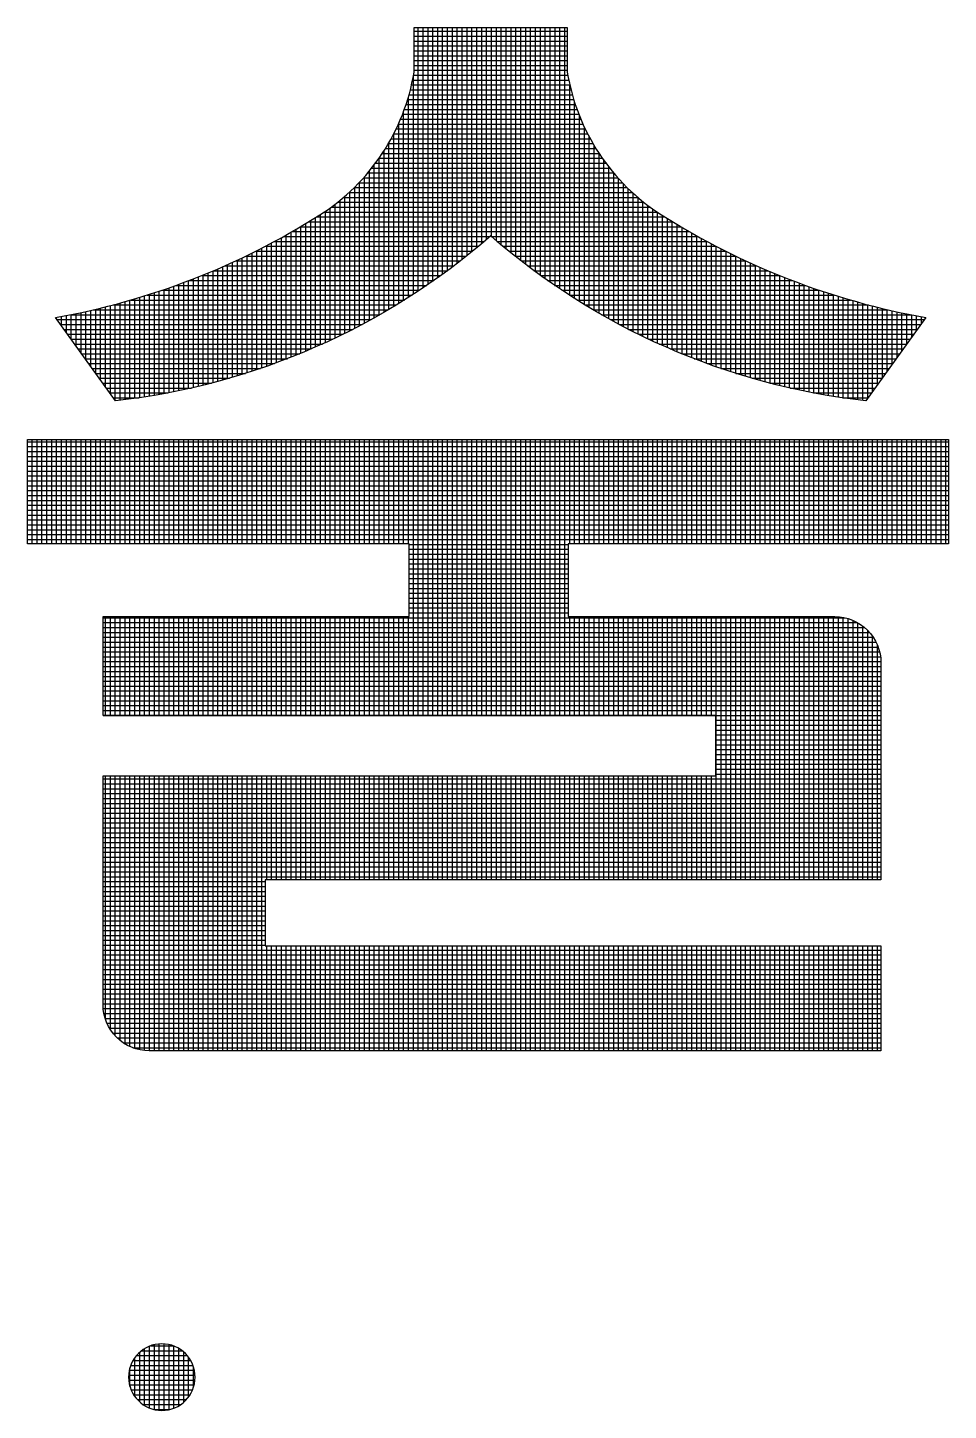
# Model space of a CAD drawing. Extents: x 0 to 841, y 0 to 594.
# Drawn here: x 744.535 to 747.745, y 99.488 to 104.307 of the extents above; entities that cross this region are included whole.
import ezdxf

# ---------------------------------------------------------------- set-up
doc = ezdxf.new("R2010")
doc.units = 0
doc.header["$LTSCALE"] = 7
doc.header["$MEASUREMENT"] = 0
doc.layers.add('한국지역난방기술주식회사 CI', color=7, linetype='Continuous')

# ---------------------------------------------------------------- blocks, each defined once
blk = doc.blocks.new('기술주CI')
at = {"layer": '한국지역난방기술주식회사 CI', "linetype": 'Continuous'}
for p, q in [((1163.0709, 145.2245), (1164.0666, 145.2245)), ((1163.0709, 145.1928), (1164.0666, 145.1928)), ((1163.0977, 143.5362), (1163.0977, 145.2477)), ((1163.1295, 143.5574), (1163.1295, 145.2477)), ((1163.1613, 143.5789), (1163.1613, 145.2477)), ((1163.193, 143.6009), (1163.193, 145.2477)), ((1163.2247, 143.6233), (1163.2247, 145.2477)), ((1163.2565, 143.6461), (1163.2565, 145.2477)), ((1163.2883, 143.6693), (1163.2883, 145.2477)), ((1163.32, 143.6929), (1163.32, 145.2477)), ((1163.3518, 143.717), (1163.3518, 145.2477)), ((1163.3835, 143.7416), (1163.3835, 145.2477)), ((1163.4152, 143.7666), (1163.4152, 145.2477)), ((1163.447, 143.7921), (1163.447, 145.2477)), ((1163.4788, 143.818), (1163.4788, 145.2477)), ((1163.5105, 143.8445), (1163.5105, 145.2477)), ((1163.5422, 143.8714), (1163.5422, 145.2477)), ((1163.574, 143.8897), (1163.574, 145.2477)), ((1163.6057, 143.8624), (1163.6057, 145.2477)), ((1163.6375, 143.8356), (1163.6375, 145.2477)), ((1163.6693, 143.8093), (1163.6693, 145.2477)), ((1163.701, 143.7835), (1163.701, 145.2477)), ((1163.7327, 143.7582), (1163.7327, 145.2477)), ((1163.7645, 143.7334), (1163.7645, 145.2477)), ((1163.7963, 143.709), (1163.7963, 145.2477)), ((1163.828, 143.685), (1163.828, 145.2477)), ((1163.8598, 143.6615), (1163.8598, 145.2477)), ((1163.8915, 143.6384), (1163.8915, 145.2477)), ((1163.9232, 143.6158), (1163.9232, 145.2477)), ((1163.955, 143.5935), (1163.955, 145.2477)), ((1163.9868, 143.5717), (1163.9868, 145.2477)), ((1164.0185, 143.5503), (1164.0185, 145.2477)), ((1164.0503, 143.5292), (1164.0503, 145.2477)), ((1163.0709, 145.161), (1164.0666, 145.161)), ((1163.0709, 145.1292), (1164.0666, 145.1292)), ((1163.0709, 145.0975), (1164.0666, 145.0975)), ((1163.0709, 145.0657), (1164.0666, 145.0657)), ((1163.0709, 145.034), (1164.0666, 145.034)), ((1163.0709, 145.0023), (1164.0666, 145.0023)), ((1163.0614, 144.907), (1164.0761, 144.907)), ((1163.066, 143.5154), (1163.066, 144.9308)), ((1163.0674, 144.9387), (1164.07, 144.9387)), ((1163.0709, 144.9705), (1164.0666, 144.9705)), ((1163.0384, 144.8117), (1164.0991, 144.8117)), ((1163.0468, 144.8435), (1164.0906, 144.8435)), ((1163.0545, 144.8753), (1164.0829, 144.8753)), ((1164.082, 143.5086), (1164.082, 144.8793)), ((1163.0079, 144.7165), (1164.1296, 144.7165)), ((1163.0189, 144.7482), (1164.1185, 144.7482)), ((1163.0291, 144.78), (1164.1084, 144.78)), ((1163.0342, 143.495), (1163.0342, 144.7973)), ((1164.1137, 143.4883), (1164.1137, 144.7629)), ((1162.9831, 144.653), (1164.1543, 144.653)), ((1162.996, 144.6848), (1164.1415, 144.6848)), ((1163.0025, 143.475), (1163.0025, 144.7019)), ((1164.1455, 143.4684), (1164.1455, 144.6746)), ((1162.9388, 144.5578), (1164.1986, 144.5578)), ((1162.939, 143.436), (1162.939, 144.5582)), ((1162.9546, 144.5895), (1164.1829, 144.5895)), ((1162.9693, 144.6212), (1164.1681, 144.6212)), ((1162.9708, 143.4553), (1162.9708, 144.6244)), ((1164.1773, 143.4489), (1164.1773, 144.6013)), ((1164.209, 143.4297), (1164.209, 144.538)), ((1162.8755, 143.3985), (1162.8755, 144.4475)), ((1162.8849, 144.4625), (1164.2525, 144.4625)), ((1162.904, 144.4942), (1164.2334, 144.4942)), ((1162.9072, 143.4171), (1162.9072, 144.4998)), ((1162.922, 144.526), (1164.2155, 144.526)), ((1164.2407, 143.4109), (1164.2407, 144.4818)), ((1162.812, 143.3624), (1162.812, 144.3564)), ((1162.8202, 144.3673), (1164.3173, 144.3673)), ((1162.8431, 144.399), (1164.2944, 144.399)), ((1162.8438, 143.3803), (1162.8438, 144.4)), ((1162.8646, 144.4308), (1164.2728, 144.4308)), ((1164.2725, 143.3924), (1164.2725, 144.4312)), ((1164.3042, 143.3743), (1164.3042, 144.3851)), ((1162.7423, 144.272), (1164.3951, 144.272)), ((1162.7485, 143.3276), (1162.7485, 144.2789)), ((1162.7699, 144.3037), (1164.3675, 144.3037)), ((1162.7803, 143.3448), (1162.7803, 144.3162)), ((1162.7958, 144.3355), (1164.3416, 144.3355)), ((1164.336, 143.3565), (1164.336, 144.3427)), ((1164.3678, 143.3391), (1164.3678, 144.3035)), ((1164.3995, 143.322), (1164.3995, 144.2671)), ((1162.6482, 144.1767), (1164.4893, 144.1767)), ((1162.6533, 143.2779), (1162.6533, 144.1814)), ((1162.6817, 144.2085), (1164.4558, 144.2085)), ((1162.685, 143.2942), (1162.685, 144.2118)), ((1162.713, 144.2403), (1164.4245, 144.2403)), ((1162.7167, 143.3107), (1162.7167, 144.2442)), ((1164.4312, 143.3052), (1164.4312, 144.2332)), ((1164.463, 143.2887), (1164.463, 144.2015)), ((1162.558, 143.2311), (1162.558, 144.101)), ((1162.5737, 144.1133), (1164.5638, 144.1133)), ((1162.5898, 143.2464), (1162.5898, 144.1262)), ((1162.6123, 144.145), (1164.5251, 144.145)), ((1162.6215, 143.262), (1162.6215, 144.1529)), ((1164.4948, 143.2726), (1164.4948, 144.1717)), ((1164.5265, 143.2568), (1164.5265, 144.1438)), ((1164.5583, 143.2413), (1164.5583, 144.1176)), ((1164.59, 143.2261), (1164.59, 144.093)), ((1162.431, 143.173), (1162.431, 144.0141)), ((1162.4372, 144.018), (1164.7002, 144.018)), ((1162.4628, 143.187), (1162.4628, 144.0341)), ((1162.4866, 144.0498), (1164.6508, 144.0498)), ((1162.4945, 143.2014), (1162.4945, 144.0551)), ((1162.5262, 143.2161), (1162.5262, 144.0774)), ((1162.532, 144.0815), (1164.6055, 144.0815)), ((1164.6217, 143.2112), (1164.6217, 144.0698)), ((1164.6535, 143.1966), (1164.6535, 144.048)), ((1164.6853, 143.1823), (1164.6853, 144.0274)), ((1164.717, 143.1683), (1164.717, 144.0075)), ((1162.2723, 143.1069), (1162.2723, 143.9191)), ((1162.2786, 143.9228), (1164.8589, 143.9228)), ((1162.304, 143.1195), (1162.304, 143.9375)), ((1162.333, 143.9545), (1164.8044, 143.9545)), ((1162.3357, 143.1324), (1162.3357, 143.9561)), ((1162.3675, 143.1457), (1162.3675, 143.9751)), ((1162.3859, 143.9862), (1164.7516, 143.9862)), ((1162.3992, 143.1592), (1162.3992, 143.9944)), ((1164.7487, 143.1546), (1164.7487, 143.988)), ((1164.7805, 143.1412), (1164.7805, 143.9687)), ((1164.8122, 143.1281), (1164.8122, 143.9499)), ((1164.844, 143.1153), (1164.844, 143.9313)), ((1164.8758, 143.1027), (1164.8758, 143.9131)), ((1162.1043, 143.8275), (1163.4902, 143.8275)), ((1162.1135, 143.0478), (1162.1135, 143.8323)), ((1162.1453, 143.059), (1162.1453, 143.849)), ((1162.1643, 143.8592), (1163.528, 143.8592)), ((1162.177, 143.0706), (1162.177, 143.8661)), ((1162.2087, 143.0824), (1162.2087, 143.8834)), ((1162.2224, 143.891), (1163.5649, 143.891)), ((1162.2405, 143.0945), (1162.2405, 143.9011)), ((1163.5725, 143.891), (1164.9151, 143.891)), ((1163.6094, 143.8592), (1164.9731, 143.8592)), ((1163.6472, 143.8275), (1165.0331, 143.8275)), ((1164.9075, 143.0904), (1164.9075, 143.8952)), ((1164.9392, 143.0784), (1164.9392, 143.8776)), ((1164.971, 143.0667), (1164.971, 143.8604)), ((1165.0028, 143.0553), (1165.0028, 143.8434)), ((1165.0345, 143.0441), (1165.0345, 143.8268)), ((1161.9104, 143.7323), (1163.3715, 143.7323)), ((1161.923, 142.9857), (1161.923, 143.7381)), ((1161.9548, 142.9954), (1161.9548, 143.7531)), ((1161.9776, 143.764), (1163.412, 143.764)), ((1161.9865, 143.0053), (1161.9865, 143.7683)), ((1162.0182, 143.0155), (1162.0182, 143.7839)), ((1162.0421, 143.7958), (1163.4515, 143.7958)), ((1162.05, 143.026), (1162.05, 143.7997)), ((1162.0818, 143.0368), (1162.0818, 143.8158)), ((1163.6859, 143.7958), (1165.0953, 143.7958)), ((1163.7254, 143.764), (1165.1599, 143.764)), ((1163.7659, 143.7323), (1165.227, 143.7323)), ((1165.0663, 143.0332), (1165.0663, 143.8104)), ((1165.098, 143.0225), (1165.098, 143.7944)), ((1165.1297, 143.0121), (1165.1297, 143.7787)), ((1165.1615, 143.002), (1165.1615, 143.7632)), ((1165.1933, 142.9921), (1165.1933, 143.7481)), ((1165.225, 142.9825), (1165.225, 143.7332)), ((1161.6905, 143.637), (1163.2439, 143.637)), ((1161.7007, 142.925), (1161.7007, 143.6412)), ((1161.7325, 142.9329), (1161.7325, 143.6542)), ((1161.7643, 142.9411), (1161.7643, 143.6675)), ((1161.7672, 143.6687), (1163.2875, 143.6687)), ((1161.796, 142.9495), (1161.796, 143.6811)), ((1161.8277, 142.9582), (1161.8277, 143.6949)), ((1161.8404, 143.7005), (1163.33, 143.7005)), ((1161.8595, 142.9671), (1161.8595, 143.709)), ((1161.8912, 142.9763), (1161.8912, 143.7234)), ((1163.8074, 143.7005), (1165.297, 143.7005)), ((1163.8499, 143.6687), (1165.3702, 143.6687)), ((1163.8935, 143.637), (1165.447, 143.637)), ((1165.2568, 142.9732), (1165.2568, 143.7186)), ((1165.2885, 142.9641), (1165.2885, 143.7043)), ((1165.3202, 142.9552), (1165.3202, 143.6903)), ((1165.352, 142.9466), (1165.352, 143.6765)), ((1165.3838, 142.9383), (1165.3838, 143.663)), ((1165.4155, 142.9302), (1165.4155, 143.6498)), ((1165.4472, 142.9224), (1165.4472, 143.6369)), ((1161.4785, 142.8763), (1161.4785, 143.5573)), ((1161.5102, 142.8825), (1161.5102, 143.5685)), ((1161.5241, 143.5735), (1163.1533, 143.5735)), ((1161.542, 142.889), (1161.542, 143.58)), ((1161.5738, 142.8957), (1161.5738, 143.5917)), ((1161.6055, 142.9026), (1161.6055, 143.6037)), ((1161.6096, 143.6053), (1163.1992, 143.6053)), ((1161.6372, 142.9098), (1161.6372, 143.6159)), ((1161.669, 142.9173), (1161.669, 143.6284)), ((1163.9382, 143.6053), (1165.5278, 143.6053)), ((1163.9841, 143.5735), (1165.6133, 143.5735)), ((1165.479, 142.9148), (1165.479, 143.6242)), ((1165.5107, 142.9074), (1165.5107, 143.6118)), ((1165.5425, 142.9003), (1165.5425, 143.5997)), ((1165.5743, 142.8934), (1165.5743, 143.5878)), ((1165.606, 142.8868), (1165.606, 143.5761)), ((1165.6377, 142.8804), (1165.6377, 143.5648)), ((1165.6695, 142.8743), (1165.6695, 143.5537)), ((1161.161, 142.827), (1161.161, 143.4589)), ((1161.1927, 142.8308), (1161.1927, 143.4676)), ((1161.2245, 142.835), (1161.2245, 143.4766)), ((1161.2302, 143.4783), (1163.0077, 143.4783)), ((1161.2563, 142.8393), (1161.2563, 143.4859)), ((1161.288, 142.8439), (1161.288, 143.4953)), ((1161.3197, 142.8487), (1161.3197, 143.505)), ((1161.3356, 143.51), (1163.0577, 143.51)), ((1161.3515, 142.8537), (1161.3515, 143.515)), ((1161.3833, 142.859), (1161.3833, 143.5252)), ((1161.415, 142.8645), (1161.415, 143.5357)), ((1161.4331, 143.5417), (1163.1062, 143.5417)), ((1161.4468, 142.8703), (1161.4468, 143.5464)), ((1164.0313, 143.5417), (1165.7043, 143.5417)), ((1164.0798, 143.51), (1165.8018, 143.51)), ((1164.1297, 143.4783), (1165.9073, 143.4783)), ((1165.7013, 142.8684), (1165.7013, 143.5428)), ((1165.733, 142.8627), (1165.733, 143.5322)), ((1165.7648, 142.8572), (1165.7648, 143.5218)), ((1165.7965, 142.852), (1165.7965, 143.5117)), ((1165.8282, 142.8471), (1165.8282, 143.5018)), ((1165.86, 142.8423), (1165.86, 143.4921)), ((1165.8918, 142.8378), (1165.8918, 143.4828)), ((1165.9235, 142.8336), (1165.9235, 143.4736)), ((1165.9552, 142.8295), (1165.9552, 143.4647)), ((1160.78, 143.3097), (1160.78, 143.3718)), ((1160.8117, 143.2657), (1160.8117, 143.3778)), ((1160.8382, 143.383), (1162.8485, 143.383)), ((1160.8435, 143.2217), (1160.8435, 143.3841)), ((1160.8753, 143.1777), (1160.8753, 143.3905)), ((1160.907, 143.1336), (1160.907, 143.3972)), ((1160.9388, 143.0896), (1160.9388, 143.4041)), ((1160.9705, 143.0456), (1160.9705, 143.4112)), ((1160.9858, 143.4147), (1162.9033, 143.4147)), ((1161.0022, 143.0016), (1161.0022, 143.4186)), ((1161.034, 142.9576), (1161.034, 143.4262)), ((1161.0658, 142.9135), (1161.0658, 143.434)), ((1161.0975, 142.8695), (1161.0975, 143.442)), ((1161.1147, 143.4465), (1162.9563, 143.4465)), ((1161.1292, 142.8255), (1161.1292, 143.4503)), ((1164.1811, 143.4465), (1166.0228, 143.4465)), ((1164.2341, 143.4147), (1166.1516, 143.4147)), ((1164.2889, 143.383), (1166.2993, 143.383)), ((1165.987, 142.8257), (1165.987, 143.456)), ((1166.0187, 142.8401), (1166.0187, 143.4476)), ((1166.0505, 142.8842), (1166.0505, 143.4393)), ((1166.0823, 142.9282), (1166.0823, 143.4314)), ((1166.114, 142.9722), (1166.114, 143.4236)), ((1166.1457, 143.0162), (1166.1457, 143.4161)), ((1166.1775, 143.0602), (1166.1775, 143.4088)), ((1166.2093, 143.1043), (1166.2093, 143.4018)), ((1166.241, 143.1483), (1166.241, 143.3949)), ((1166.2728, 143.1923), (1166.2728, 143.3883)), ((1166.3045, 143.2363), (1166.3045, 143.382)), ((1166.3362, 143.2804), (1166.3362, 143.3758)), ((1166.368, 143.3244), (1166.368, 143.3699)), ((1160.7483, 143.3538), (1160.7483, 143.3661)), ((1160.7501, 143.3512), (1162.7919, 143.3512)), ((1160.773, 143.3195), (1162.7333, 143.3195)), ((1160.7959, 143.2878), (1162.6725, 143.2878)), ((1164.3455, 143.3512), (1166.3874, 143.3512)), ((1164.4041, 143.3195), (1166.3645, 143.3195)), ((1164.4649, 143.2878), (1166.3416, 143.2878)), ((1160.8188, 143.256), (1162.6093, 143.256)), ((1160.8417, 143.2242), (1162.5436, 143.2242)), ((1160.8646, 143.1925), (1162.4749, 143.1925)), ((1164.5281, 143.256), (1166.3187, 143.256)), ((1164.5939, 143.2242), (1166.2958, 143.2242)), ((1164.6626, 143.1925), (1166.2729, 143.1925)), ((1160.8874, 143.1608), (1162.4029, 143.1608)), ((1160.9103, 143.129), (1162.3274, 143.129)), ((1164.7345, 143.1608), (1166.25, 143.1608)), ((1164.8101, 143.129), (1166.2271, 143.129)), ((1160.9332, 143.0972), (1162.2477, 143.0972)), ((1160.9561, 143.0655), (1162.1631, 143.0655)), ((1160.979, 143.0337), (1162.0729, 143.0337)), ((1164.8898, 143.0972), (1166.2042, 143.0972)), ((1164.9743, 143.0655), (1166.1813, 143.0655)), ((1165.0645, 143.0337), (1166.1584, 143.0337)), ((1161.0019, 143.002), (1161.9759, 143.002)), ((1161.0248, 142.9703), (1161.8706, 142.9703)), ((1161.0477, 142.9385), (1161.7544, 142.9385)), ((1165.1615, 143.002), (1166.1355, 143.002)), ((1165.2669, 142.9703), (1166.1126, 142.9703)), ((1165.383, 142.9385), (1166.0897, 142.9385)), ((1161.0706, 142.9067), (1161.6238, 142.9067)), ((1161.0935, 142.875), (1161.4718, 142.875)), ((1161.1164, 142.8433), (1161.2837, 142.8433)), ((1165.5137, 142.9067), (1166.0668, 142.9067)), ((1165.6657, 142.875), (1166.0439, 142.875)), ((1165.8537, 142.8433), (1166.021, 142.8433)), ((1160.5895, 141.8947), (1160.5895, 142.572)), ((1160.6212, 141.8947), (1160.6212, 142.572)), ((1160.653, 141.8947), (1160.653, 142.572)), ((1160.6847, 141.8947), (1160.6847, 142.572)), ((1160.7165, 141.8947), (1160.7165, 142.572)), ((1160.7483, 141.8947), (1160.7483, 142.572)), ((1160.78, 141.8947), (1160.78, 142.572)), ((1160.8117, 141.8947), (1160.8117, 142.572)), ((1160.8435, 141.8947), (1160.8435, 142.572)), ((1160.8753, 141.8947), (1160.8753, 142.572)), ((1160.907, 141.8947), (1160.907, 142.572)), ((1160.9388, 141.8947), (1160.9388, 142.572)), ((1160.9705, 141.8947), (1160.9705, 142.572)), ((1161.0022, 141.8947), (1161.0022, 142.572)), ((1161.034, 141.8947), (1161.034, 142.572)), ((1161.0658, 141.8947), (1161.0658, 142.572)), ((1161.0975, 141.8947), (1161.0975, 142.572)), ((1161.1292, 141.8947), (1161.1292, 142.572)), ((1161.161, 141.8947), (1161.161, 142.572)), ((1161.1927, 141.8947), (1161.1927, 142.572)), ((1161.2245, 141.8947), (1161.2245, 142.572)), ((1161.2563, 141.8947), (1161.2563, 142.572)), ((1161.288, 141.8947), (1161.288, 142.572)), ((1161.3197, 141.8947), (1161.3197, 142.572)), ((1161.3515, 141.8947), (1161.3515, 142.572)), ((1161.3833, 141.8947), (1161.3833, 142.572)), ((1161.415, 141.8947), (1161.415, 142.572)), ((1161.4468, 141.8947), (1161.4468, 142.572)), ((1161.4785, 141.8947), (1161.4785, 142.572)), ((1161.5102, 141.8947), (1161.5102, 142.572)), ((1161.542, 141.8947), (1161.542, 142.572)), ((1161.5738, 141.8947), (1161.5738, 142.572)), ((1161.6055, 141.8947), (1161.6055, 142.572)), ((1161.6372, 141.8947), (1161.6372, 142.572)), ((1161.669, 141.8947), (1161.669, 142.572)), ((1161.7007, 141.8947), (1161.7007, 142.572)), ((1161.7325, 141.8947), (1161.7325, 142.572)), ((1161.7643, 141.8947), (1161.7643, 142.572)), ((1161.796, 141.8947), (1161.796, 142.572)), ((1161.8277, 141.8947), (1161.8277, 142.572)), ((1161.8595, 141.8947), (1161.8595, 142.572)), ((1161.8912, 141.8947), (1161.8912, 142.572)), ((1161.923, 141.8947), (1161.923, 142.572)), ((1161.9548, 141.8947), (1161.9548, 142.572)), ((1161.9865, 141.8947), (1161.9865, 142.572)), ((1162.0182, 141.8947), (1162.0182, 142.572)), ((1162.05, 141.8947), (1162.05, 142.572)), ((1162.0818, 141.8947), (1162.0818, 142.572)), ((1162.1135, 141.8947), (1162.1135, 142.572)), ((1162.1453, 141.8947), (1162.1453, 142.572)), ((1162.177, 141.8947), (1162.177, 142.572)), ((1162.2087, 141.8947), (1162.2087, 142.572)), ((1162.2405, 141.8947), (1162.2405, 142.572)), ((1162.2723, 141.8947), (1162.2723, 142.572)), ((1162.304, 141.8947), (1162.304, 142.572)), ((1162.3357, 141.8947), (1162.3357, 142.572)), ((1162.3675, 141.8947), (1162.3675, 142.572)), ((1162.3992, 141.8947), (1162.3992, 142.572)), ((1162.431, 141.8947), (1162.431, 142.572)), ((1162.4628, 141.8947), (1162.4628, 142.572)), ((1162.4945, 141.8947), (1162.4945, 142.572)), ((1162.5262, 141.8947), (1162.5262, 142.572)), ((1162.558, 141.8947), (1162.558, 142.572)), ((1162.5898, 141.8947), (1162.5898, 142.572)), ((1162.6215, 141.8947), (1162.6215, 142.572)), ((1162.6533, 141.8947), (1162.6533, 142.572)), ((1162.685, 141.8947), (1162.685, 142.572)), ((1162.7167, 141.8947), (1162.7167, 142.572)), ((1162.7485, 141.8947), (1162.7485, 142.572)), ((1162.7803, 141.8947), (1162.7803, 142.572)), ((1162.812, 141.8947), (1162.812, 142.572)), ((1162.8438, 141.8947), (1162.8438, 142.572)), ((1162.8755, 141.8947), (1162.8755, 142.572)), ((1162.9072, 141.8947), (1162.9072, 142.572)), ((1162.939, 141.8947), (1162.939, 142.572)), ((1162.9708, 141.8947), (1162.9708, 142.572)), ((1163.0025, 141.8947), (1163.0025, 142.572)), ((1163.0342, 141.8947), (1163.0342, 142.572)), ((1163.066, 140.7795), (1163.066, 142.572)), ((1163.0977, 140.7795), (1163.0977, 142.572)), ((1163.1295, 140.7795), (1163.1295, 142.572)), ((1163.1613, 140.7795), (1163.1613, 142.572)), ((1163.193, 140.7795), (1163.193, 142.572)), ((1163.2247, 140.7795), (1163.2247, 142.572)), ((1163.2565, 140.7795), (1163.2565, 142.572)), ((1163.2883, 140.7795), (1163.2883, 142.572)), ((1163.32, 140.7795), (1163.32, 142.572)), ((1163.3518, 140.7795), (1163.3518, 142.572)), ((1163.3835, 140.7795), (1163.3835, 142.572)), ((1163.4152, 140.7795), (1163.4152, 142.572)), ((1163.447, 140.7795), (1163.447, 142.572)), ((1163.4788, 140.7795), (1163.4788, 142.572)), ((1163.5105, 140.7795), (1163.5105, 142.572)), ((1163.5422, 140.7795), (1163.5422, 142.572)), ((1163.574, 140.7795), (1163.574, 142.572)), ((1163.6057, 140.7795), (1163.6057, 142.572)), ((1163.6375, 140.7795), (1163.6375, 142.572)), ((1163.6693, 140.7795), (1163.6693, 142.572)), ((1163.701, 140.7795), (1163.701, 142.572)), ((1163.7327, 140.7795), (1163.7327, 142.572)), ((1163.7645, 140.7795), (1163.7645, 142.572)), ((1163.7963, 140.7795), (1163.7963, 142.572)), ((1163.828, 140.7795), (1163.828, 142.572)), ((1163.8598, 140.7795), (1163.8598, 142.572)), ((1163.8915, 140.7795), (1163.8915, 142.572)), ((1163.9232, 140.7795), (1163.9232, 142.572)), ((1163.955, 140.7795), (1163.955, 142.572)), ((1163.9868, 140.7795), (1163.9868, 142.572)), ((1164.0185, 140.7795), (1164.0185, 142.572)), ((1164.0503, 140.7795), (1164.0503, 142.572)), ((1164.082, 141.8947), (1164.082, 142.572)), ((1164.1137, 141.8947), (1164.1137, 142.572)), ((1164.1455, 141.8947), (1164.1455, 142.572)), ((1164.1773, 141.8947), (1164.1773, 142.572)), ((1164.209, 141.8947), (1164.209, 142.572)), ((1164.2407, 141.8947), (1164.2407, 142.572)), ((1164.2725, 141.8947), (1164.2725, 142.572)), ((1164.3042, 141.8947), (1164.3042, 142.572)), ((1164.336, 141.8947), (1164.336, 142.572)), ((1164.3678, 141.8947), (1164.3678, 142.572)), ((1164.3995, 141.8947), (1164.3995, 142.572)), ((1164.4312, 141.8947), (1164.4312, 142.572)), ((1164.463, 141.8947), (1164.463, 142.572)), ((1164.4948, 141.8947), (1164.4948, 142.572)), ((1164.5265, 141.8947), (1164.5265, 142.572)), ((1164.5583, 141.8947), (1164.5583, 142.572)), ((1164.59, 141.8947), (1164.59, 142.572)), ((1164.6217, 141.8947), (1164.6217, 142.572)), ((1164.6535, 141.8947), (1164.6535, 142.572)), ((1164.6853, 141.8947), (1164.6853, 142.572)), ((1164.717, 141.8947), (1164.717, 142.572)), ((1164.7487, 141.8947), (1164.7487, 142.572)), ((1164.7805, 141.8947), (1164.7805, 142.572)), ((1164.8122, 141.8947), (1164.8122, 142.572)), ((1164.844, 141.8947), (1164.844, 142.572)), ((1164.8758, 141.8947), (1164.8758, 142.572)), ((1164.9075, 141.8947), (1164.9075, 142.572)), ((1164.9392, 141.8947), (1164.9392, 142.572)), ((1164.971, 141.8947), (1164.971, 142.572)), ((1165.0028, 141.8947), (1165.0028, 142.572)), ((1165.0345, 141.8947), (1165.0345, 142.572)), ((1165.0663, 141.8947), (1165.0663, 142.572)), ((1165.098, 141.8947), (1165.098, 142.572)), ((1165.1297, 141.8947), (1165.1297, 142.572)), ((1165.1615, 141.8947), (1165.1615, 142.572)), ((1165.1933, 141.8947), (1165.1933, 142.572)), ((1165.225, 141.8947), (1165.225, 142.572)), ((1165.2568, 141.8947), (1165.2568, 142.572)), ((1165.2885, 141.8947), (1165.2885, 142.572)), ((1165.3202, 141.8947), (1165.3202, 142.572)), ((1165.352, 141.8947), (1165.352, 142.572)), ((1165.3838, 141.8947), (1165.3838, 142.572)), ((1165.4155, 141.8947), (1165.4155, 142.572)), ((1165.4472, 141.8947), (1165.4472, 142.572)), ((1165.479, 141.8947), (1165.479, 142.572)), ((1165.5107, 141.8947), (1165.5107, 142.572)), ((1165.5425, 141.8947), (1165.5425, 142.572)), ((1165.5743, 141.8947), (1165.5743, 142.572)), ((1165.606, 141.8947), (1165.606, 142.572)), ((1165.6377, 141.8947), (1165.6377, 142.572)), ((1165.6695, 141.8947), (1165.6695, 142.572)), ((1165.7013, 141.8947), (1165.7013, 142.572)), ((1165.733, 141.8947), (1165.733, 142.572)), ((1165.7648, 141.8947), (1165.7648, 142.572)), ((1165.7965, 141.8947), (1165.7965, 142.572)), ((1165.8282, 141.8947), (1165.8282, 142.572)), ((1165.86, 141.8947), (1165.86, 142.572)), ((1165.8918, 141.8947), (1165.8918, 142.572)), ((1165.9235, 141.8947), (1165.9235, 142.572)), ((1165.9552, 141.8947), (1165.9552, 142.572)), ((1165.987, 141.8947), (1165.987, 142.572)), ((1166.0187, 141.8947), (1166.0187, 142.572)), ((1166.0505, 141.8947), (1166.0505, 142.572)), ((1166.0823, 141.8947), (1166.0823, 142.572)), ((1166.114, 141.8947), (1166.114, 142.572)), ((1166.1457, 141.8947), (1166.1457, 142.572)), ((1166.1775, 141.8947), (1166.1775, 142.572)), ((1166.2093, 141.8947), (1166.2093, 142.572)), ((1166.241, 141.8947), (1166.241, 142.572)), ((1166.2728, 141.8947), (1166.2728, 142.572)), ((1166.3045, 141.8947), (1166.3045, 142.572)), ((1166.3362, 141.8947), (1166.3362, 142.572)), ((1166.368, 141.8947), (1166.368, 142.572)), ((1166.3998, 141.8947), (1166.3998, 142.572)), ((1166.4315, 141.8947), (1166.4315, 142.572)), ((1166.4633, 141.8947), (1166.4633, 142.572)), ((1166.495, 141.8947), (1166.495, 142.572)), ((1166.5267, 141.8947), (1166.5267, 142.572)), ((1160.5598, 142.5575), (1166.5426, 142.5575)), ((1160.5598, 142.5258), (1166.5426, 142.5258)), ((1160.5598, 142.494), (1166.5426, 142.494)), ((1160.5598, 142.4622), (1166.5426, 142.4622)), ((1160.5598, 142.4305), (1166.5426, 142.4305)), ((1160.5598, 142.3988), (1166.5426, 142.3988)), ((1160.5598, 142.367), (1166.5426, 142.367)), ((1160.5598, 142.3353), (1166.5426, 142.3353)), ((1160.5598, 142.3035), (1166.5426, 142.3035)), ((1160.5598, 142.2717), (1166.5426, 142.2717)), ((1160.5598, 142.24), (1166.5426, 142.24)), ((1160.5598, 142.2083), (1166.5426, 142.2083)), ((1160.5598, 142.1765), (1166.5426, 142.1765)), ((1160.5598, 142.1447), (1166.5426, 142.1447)), ((1160.5598, 142.113), (1166.5426, 142.113)), ((1160.5598, 142.0813), (1166.5426, 142.0813)), ((1160.5598, 142.0495), (1166.5426, 142.0495)), ((1160.5598, 142.0177), (1166.5426, 142.0177)), ((1160.5598, 141.986), (1166.5426, 141.986)), ((1160.5598, 141.9542), (1166.5426, 141.9542)), ((1160.5598, 141.9225), (1166.5426, 141.9225)), ((1163.0385, 141.8908), (1164.0731, 141.8908)), ((1163.0385, 141.859), (1164.0731, 141.859)), ((1163.0385, 141.8272), (1164.0731, 141.8272)), ((1163.0385, 141.7955), (1164.0731, 141.7955)), ((1163.0385, 141.7638), (1164.0731, 141.7638)), ((1163.0385, 141.732), (1164.0731, 141.732)), ((1163.0385, 141.7002), (1164.0731, 141.7002)), ((1163.0385, 141.6685), (1164.0731, 141.6685)), ((1163.0385, 141.6367), (1164.0731, 141.6367)), ((1163.0385, 141.605), (1164.0731, 141.605)), ((1163.0385, 141.5733), (1164.0731, 141.5733)), ((1163.0385, 141.5415), (1164.0731, 141.5415)), ((1163.0385, 141.5097), (1164.0731, 141.5097)), ((1161.0499, 141.4145), (1165.8691, 141.4145)), ((1161.0658, 140.7795), (1161.0658, 141.4215)), ((1161.0975, 140.7795), (1161.0975, 141.4215)), ((1161.1292, 140.7795), (1161.1292, 141.4215)), ((1161.161, 140.7795), (1161.161, 141.4215)), ((1161.1927, 140.7795), (1161.1927, 141.4215)), ((1161.2245, 140.7795), (1161.2245, 141.4215)), ((1161.2563, 140.7795), (1161.2563, 141.4215)), ((1161.288, 140.7795), (1161.288, 141.4215)), ((1161.3197, 140.7795), (1161.3197, 141.4215)), ((1161.3515, 140.7795), (1161.3515, 141.4215)), ((1161.3833, 140.7795), (1161.3833, 141.4215)), ((1161.415, 140.7795), (1161.415, 141.4215)), ((1161.4468, 140.7795), (1161.4468, 141.4215)), ((1161.4785, 140.7795), (1161.4785, 141.4215)), ((1161.5102, 140.7795), (1161.5102, 141.4215)), ((1161.542, 140.7795), (1161.542, 141.4215)), ((1161.5738, 140.7795), (1161.5738, 141.4215)), ((1161.6055, 140.7795), (1161.6055, 141.4215)), ((1161.6372, 140.7795), (1161.6372, 141.4215)), ((1161.669, 140.7795), (1161.669, 141.4215)), ((1161.7007, 140.7795), (1161.7007, 141.4215)), ((1161.7325, 140.7795), (1161.7325, 141.4215)), ((1161.7643, 140.7795), (1161.7643, 141.4215)), ((1161.796, 140.7795), (1161.796, 141.4215)), ((1161.8277, 140.7795), (1161.8277, 141.4215)), ((1161.8595, 140.7795), (1161.8595, 141.4215)), ((1161.8912, 140.7795), (1161.8912, 141.4215)), ((1161.923, 140.7795), (1161.923, 141.4215)), ((1161.9548, 140.7795), (1161.9548, 141.4215)), ((1161.9865, 140.7795), (1161.9865, 141.4215)), ((1162.0182, 140.7795), (1162.0182, 141.4215)), ((1162.05, 140.7795), (1162.05, 141.4215)), ((1162.0818, 140.7795), (1162.0818, 141.4215)), ((1162.1135, 140.7795), (1162.1135, 141.4215)), ((1162.1453, 140.7795), (1162.1453, 141.4215)), ((1162.177, 140.7795), (1162.177, 141.4215)), ((1162.2087, 140.7795), (1162.2087, 141.4215)), ((1162.2405, 140.7795), (1162.2405, 141.4215)), ((1162.2723, 140.7795), (1162.2723, 141.4215)), ((1162.304, 140.7795), (1162.304, 141.4215)), ((1162.3357, 140.7795), (1162.3357, 141.4215)), ((1162.3675, 140.7795), (1162.3675, 141.4215)), ((1162.3992, 140.7795), (1162.3992, 141.4215)), ((1162.431, 140.7795), (1162.431, 141.4215)), ((1162.4628, 140.7795), (1162.4628, 141.4215)), ((1162.4945, 140.7795), (1162.4945, 141.4215)), ((1162.5262, 140.7795), (1162.5262, 141.4215)), ((1162.558, 140.7795), (1162.558, 141.4215)), ((1162.5898, 140.7795), (1162.5898, 141.4215)), ((1162.6215, 140.7795), (1162.6215, 141.4215)), ((1162.6533, 140.7795), (1162.6533, 141.4215)), ((1162.685, 140.7795), (1162.685, 141.4215)), ((1162.7167, 140.7795), (1162.7167, 141.4215)), ((1162.7485, 140.7795), (1162.7485, 141.4215)), ((1162.7803, 140.7795), (1162.7803, 141.4215)), ((1162.812, 140.7795), (1162.812, 141.4215)), ((1162.8438, 140.7795), (1162.8438, 141.4215)), ((1162.8755, 140.7795), (1162.8755, 141.4215)), ((1162.9072, 140.7795), (1162.9072, 141.4215)), ((1162.939, 140.7795), (1162.939, 141.4215)), ((1162.9708, 140.7795), (1162.9708, 141.4215)), ((1163.0025, 140.7795), (1163.0025, 141.4215)), ((1163.0342, 140.7795), (1163.0342, 141.4215)), ((1163.0385, 141.478), (1164.0731, 141.478)), ((1163.0385, 141.4463), (1164.0731, 141.4463)), ((1164.082, 140.7795), (1164.082, 141.4215)), ((1164.1137, 140.7795), (1164.1137, 141.4215)), ((1164.1455, 140.7795), (1164.1455, 141.4215)), ((1164.1773, 140.7795), (1164.1773, 141.4215)), ((1164.209, 140.7795), (1164.209, 141.4215)), ((1164.2407, 140.7795), (1164.2407, 141.4215)), ((1164.2725, 140.7795), (1164.2725, 141.4215)), ((1164.3042, 140.7795), (1164.3042, 141.4215)), ((1164.336, 140.7795), (1164.336, 141.4215)), ((1164.3678, 140.7795), (1164.3678, 141.4215)), ((1164.3995, 140.7795), (1164.3995, 141.4215)), ((1164.4312, 140.7795), (1164.4312, 141.4215)), ((1164.463, 140.7795), (1164.463, 141.4215)), ((1164.4948, 140.7795), (1164.4948, 141.4215)), ((1164.5265, 140.7795), (1164.5265, 141.4215)), ((1164.5583, 140.7795), (1164.5583, 141.4215)), ((1164.59, 140.7795), (1164.59, 141.4215)), ((1164.6217, 140.7795), (1164.6217, 141.4215)), ((1164.6535, 140.7795), (1164.6535, 141.4215)), ((1164.6853, 140.7795), (1164.6853, 141.4215)), ((1164.717, 140.7795), (1164.717, 141.4215)), ((1164.7487, 140.7795), (1164.7487, 141.4215)), ((1164.7805, 140.7795), (1164.7805, 141.4215)), ((1164.8122, 140.7795), (1164.8122, 141.4215)), ((1164.844, 140.7795), (1164.844, 141.4215)), ((1164.8758, 140.7795), (1164.8758, 141.4215)), ((1164.9075, 140.7795), (1164.9075, 141.4215)), ((1164.9392, 140.7795), (1164.9392, 141.4215)), ((1164.971, 140.7795), (1164.971, 141.4215)), ((1165.0028, 140.7795), (1165.0028, 141.4215)), ((1165.0345, 139.7119), (1165.0345, 141.4215)), ((1165.0663, 139.7119), (1165.0663, 141.4215)), ((1165.098, 139.7119), (1165.098, 141.4215)), ((1165.1297, 139.7119), (1165.1297, 141.4215)), ((1165.1615, 139.7119), (1165.1615, 141.4215)), ((1165.1933, 139.7119), (1165.1933, 141.4215)), ((1165.225, 139.7119), (1165.225, 141.4215)), ((1165.2568, 139.7119), (1165.2568, 141.4215)), ((1165.2885, 139.7119), (1165.2885, 141.4215)), ((1165.3202, 139.7119), (1165.3202, 141.4215)), ((1165.352, 139.7119), (1165.352, 141.4215)), ((1165.3838, 139.7119), (1165.3838, 141.4215)), ((1165.4155, 139.7119), (1165.4155, 141.4215)), ((1165.4472, 139.7119), (1165.4472, 141.4215)), ((1165.479, 139.7119), (1165.479, 141.4215)), ((1165.5107, 139.7119), (1165.5107, 141.4215)), ((1165.5425, 139.7119), (1165.5425, 141.4215)), ((1165.5743, 139.7119), (1165.5743, 141.4215)), ((1165.606, 139.7119), (1165.606, 141.4215)), ((1165.6377, 139.7119), (1165.6377, 141.4215)), ((1165.6695, 139.7119), (1165.6695, 141.4215)), ((1165.7013, 139.7119), (1165.7013, 141.4215)), ((1165.733, 139.7119), (1165.733, 141.4215)), ((1165.7648, 139.7119), (1165.7648, 141.4215)), ((1165.7965, 139.7119), (1165.7965, 141.4215)), ((1165.8282, 139.7119), (1165.8282, 141.4205)), ((1165.86, 139.7119), (1165.86, 141.4163)), ((1165.8918, 139.7119), (1165.8918, 141.4086)), ((1165.9235, 139.7119), (1165.9235, 141.397)), ((1161.0499, 141.3827), (1165.9522, 141.3827)), ((1161.0499, 141.351), (1165.998, 141.351)), ((1161.0499, 141.3192), (1166.0304, 141.3192)), ((1165.9552, 139.7119), (1165.9552, 141.381)), ((1165.987, 139.7119), (1165.987, 141.3598)), ((1166.0187, 139.7119), (1166.0187, 141.3318)), ((1161.0499, 141.2875), (1166.0547, 141.2875)), ((1161.0499, 141.2558), (1166.0731, 141.2558)), ((1161.0499, 141.224), (1166.0867, 141.224)), ((1166.0505, 139.7119), (1166.0505, 141.2936)), ((1166.0823, 139.7119), (1166.0823, 141.2356)), ((1161.0499, 141.1922), (1166.0963, 141.1922)), ((1161.0499, 141.1605), (1166.1023, 141.1605)), ((1161.0499, 141.1288), (1166.1047, 141.1288)), ((1161.0499, 141.097), (1166.1048, 141.097)), ((1161.0499, 141.0652), (1166.1048, 141.0652)), ((1161.0499, 141.0335), (1166.1048, 141.0335)), ((1161.0499, 141.0018), (1166.1048, 141.0018)), ((1161.0499, 140.97), (1166.1048, 140.97)), ((1161.0499, 140.9383), (1166.1048, 140.9383)), ((1161.0499, 140.9065), (1166.1048, 140.9065)), ((1161.0499, 140.8747), (1166.1048, 140.8747)), ((1161.0499, 140.843), (1166.1048, 140.843)), ((1161.0499, 140.8113), (1166.1048, 140.8113)), ((1161.0499, 140.7795), (1166.1048, 140.7795)), ((1165.0321, 140.7477), (1166.1048, 140.7477)), ((1165.0321, 140.716), (1166.1048, 140.716)), ((1165.0321, 140.6843), (1166.1048, 140.6843)), ((1165.0321, 140.6525), (1166.1048, 140.6525)), ((1165.0321, 140.6208), (1166.1048, 140.6208)), ((1165.0321, 140.589), (1166.1048, 140.589)), ((1165.0321, 140.5572), (1166.1048, 140.5572)), ((1165.0321, 140.5255), (1166.1048, 140.5255)), ((1165.0321, 140.4938), (1166.1048, 140.4938)), ((1165.0321, 140.462), (1166.1048, 140.462)), ((1165.0321, 140.4302), (1166.1048, 140.4302)), ((1161.0499, 140.3668), (1166.1048, 140.3668)), ((1161.0499, 140.335), (1166.1048, 140.335)), ((1161.0658, 138.8045), (1161.0658, 140.3878)), ((1161.0975, 138.7386), (1161.0975, 140.3878)), ((1161.1292, 138.6976), (1161.1292, 140.3878)), ((1161.161, 138.6678), (1161.161, 140.3878)), ((1161.1927, 138.6453), (1161.1927, 140.3878)), ((1161.2245, 138.6283), (1161.2245, 140.3878)), ((1161.2563, 138.6158), (1161.2563, 140.3878)), ((1161.288, 138.6073), (1161.288, 140.3878)), ((1161.3197, 138.6024), (1161.3197, 140.3878)), ((1161.3515, 138.6009), (1161.3515, 140.3878)), ((1161.3833, 138.6009), (1161.3833, 140.3878)), ((1161.415, 138.6009), (1161.415, 140.3878)), ((1161.4468, 138.6009), (1161.4468, 140.3878)), ((1161.4785, 138.6009), (1161.4785, 140.3878)), ((1161.5102, 138.6009), (1161.5102, 140.3878)), ((1161.542, 138.6009), (1161.542, 140.3878)), ((1161.5738, 138.6009), (1161.5738, 140.3878)), ((1161.6055, 138.6009), (1161.6055, 140.3878)), ((1161.6372, 138.6009), (1161.6372, 140.3878)), ((1161.669, 138.6009), (1161.669, 140.3878)), ((1161.7007, 138.6009), (1161.7007, 140.3878)), ((1161.7325, 138.6009), (1161.7325, 140.3878)), ((1161.7643, 138.6009), (1161.7643, 140.3878)), ((1161.796, 138.6009), (1161.796, 140.3878)), ((1161.8277, 138.6009), (1161.8277, 140.3878)), ((1161.8595, 138.6009), (1161.8595, 140.3878)), ((1161.8912, 138.6009), (1161.8912, 140.3878)), ((1161.923, 138.6009), (1161.923, 140.3878)), ((1161.9548, 138.6009), (1161.9548, 140.3878)), ((1161.9865, 138.6009), (1161.9865, 140.3878)), ((1162.0182, 138.6009), (1162.0182, 140.3878)), ((1162.05, 138.6009), (1162.05, 140.3878)), ((1162.0818, 138.6009), (1162.0818, 140.3878)), ((1162.1135, 139.7119), (1162.1135, 140.3878)), ((1162.1453, 139.7119), (1162.1453, 140.3878)), ((1162.177, 139.7119), (1162.177, 140.3878)), ((1162.2087, 139.7119), (1162.2087, 140.3878)), ((1162.2405, 139.7119), (1162.2405, 140.3878)), ((1162.2723, 139.7119), (1162.2723, 140.3878)), ((1162.304, 139.7119), (1162.304, 140.3878)), ((1162.3357, 139.7119), (1162.3357, 140.3878)), ((1162.3675, 139.7119), (1162.3675, 140.3878)), ((1162.3992, 139.7119), (1162.3992, 140.3878)), ((1162.431, 139.7119), (1162.431, 140.3878)), ((1162.4628, 139.7119), (1162.4628, 140.3878)), ((1162.4945, 139.7119), (1162.4945, 140.3878)), ((1162.5262, 139.7119), (1162.5262, 140.3878)), ((1162.558, 139.7119), (1162.558, 140.3878)), ((1162.5898, 139.7119), (1162.5898, 140.3878)), ((1162.6215, 139.7119), (1162.6215, 140.3878)), ((1162.6533, 139.7119), (1162.6533, 140.3878)), ((1162.685, 139.7119), (1162.685, 140.3878)), ((1162.7167, 139.7119), (1162.7167, 140.3878)), ((1162.7485, 139.7119), (1162.7485, 140.3878)), ((1162.7803, 139.7119), (1162.7803, 140.3878)), ((1162.812, 139.7119), (1162.812, 140.3878)), ((1162.8438, 139.7119), (1162.8438, 140.3878)), ((1162.8755, 139.7119), (1162.8755, 140.3878)), ((1162.9072, 139.7119), (1162.9072, 140.3878)), ((1162.939, 139.7119), (1162.939, 140.3878)), ((1162.9708, 139.7119), (1162.9708, 140.3878)), ((1163.0025, 139.7119), (1163.0025, 140.3878)), ((1163.0342, 139.7119), (1163.0342, 140.3878)), ((1163.066, 139.7119), (1163.066, 140.3878)), ((1163.0977, 139.7119), (1163.0977, 140.3878)), ((1163.1295, 139.7119), (1163.1295, 140.3878)), ((1163.1613, 139.7119), (1163.1613, 140.3878)), ((1163.193, 139.7119), (1163.193, 140.3878)), ((1163.2247, 139.7119), (1163.2247, 140.3878)), ((1163.2565, 139.7119), (1163.2565, 140.3878)), ((1163.2883, 139.7119), (1163.2883, 140.3878)), ((1163.32, 139.7119), (1163.32, 140.3878)), ((1163.3518, 139.7119), (1163.3518, 140.3878)), ((1163.3835, 139.7119), (1163.3835, 140.3878)), ((1163.4152, 139.7119), (1163.4152, 140.3878)), ((1163.447, 139.7119), (1163.447, 140.3878)), ((1163.4788, 139.7119), (1163.4788, 140.3878)), ((1163.5105, 139.7119), (1163.5105, 140.3878)), ((1163.5422, 139.7119), (1163.5422, 140.3878)), ((1163.574, 139.7119), (1163.574, 140.3878)), ((1163.6057, 139.7119), (1163.6057, 140.3878)), ((1163.6375, 139.7119), (1163.6375, 140.3878)), ((1163.6693, 139.7119), (1163.6693, 140.3878)), ((1163.701, 139.7119), (1163.701, 140.3878)), ((1163.7327, 139.7119), (1163.7327, 140.3878)), ((1163.7645, 139.7119), (1163.7645, 140.3878)), ((1163.7963, 139.7119), (1163.7963, 140.3878)), ((1163.828, 139.7119), (1163.828, 140.3878)), ((1163.8598, 139.7119), (1163.8598, 140.3878)), ((1163.8915, 139.7119), (1163.8915, 140.3878)), ((1163.9232, 139.7119), (1163.9232, 140.3878)), ((1163.955, 139.7119), (1163.955, 140.3878)), ((1163.9868, 139.7119), (1163.9868, 140.3878)), ((1164.0185, 139.7119), (1164.0185, 140.3878)), ((1164.0503, 139.7119), (1164.0503, 140.3878)), ((1164.082, 139.7119), (1164.082, 140.3878)), ((1164.1137, 139.7119), (1164.1137, 140.3878)), ((1164.1455, 139.7119), (1164.1455, 140.3878)), ((1164.1773, 139.7119), (1164.1773, 140.3878)), ((1164.209, 139.7119), (1164.209, 140.3878)), ((1164.2407, 139.7119), (1164.2407, 140.3878)), ((1164.2725, 139.7119), (1164.2725, 140.3878)), ((1164.3042, 139.7119), (1164.3042, 140.3878)), ((1164.336, 139.7119), (1164.336, 140.3878)), ((1164.3678, 139.7119), (1164.3678, 140.3878)), ((1164.3995, 139.7119), (1164.3995, 140.3878)), ((1164.4312, 139.7119), (1164.4312, 140.3878)), ((1164.463, 139.7119), (1164.463, 140.3878)), ((1164.4948, 139.7119), (1164.4948, 140.3878)), ((1164.5265, 139.7119), (1164.5265, 140.3878)), ((1164.5583, 139.7119), (1164.5583, 140.3878)), ((1164.59, 139.7119), (1164.59, 140.3878)), ((1164.6217, 139.7119), (1164.6217, 140.3878)), ((1164.6535, 139.7119), (1164.6535, 140.3878)), ((1164.6853, 139.7119), (1164.6853, 140.3878)), ((1164.717, 139.7119), (1164.717, 140.3878)), ((1164.7487, 139.7119), (1164.7487, 140.3878)), ((1164.7805, 139.7119), (1164.7805, 140.3878)), ((1164.8122, 139.7119), (1164.8122, 140.3878)), ((1164.844, 139.7119), (1164.844, 140.3878)), ((1164.8758, 139.7119), (1164.8758, 140.3878)), ((1164.9075, 139.7119), (1164.9075, 140.3878)), ((1164.9392, 139.7119), (1164.9392, 140.3878)), ((1164.971, 139.7119), (1164.971, 140.3878)), ((1165.0028, 139.7119), (1165.0028, 140.3878)), ((1165.0321, 140.3985), (1166.1048, 140.3985)), ((1161.0499, 140.3032), (1166.1048, 140.3032)), ((1161.0499, 140.2715), (1166.1048, 140.2715)), ((1161.0499, 140.2397), (1166.1048, 140.2397)), ((1161.0499, 140.208), (1166.1048, 140.208)), ((1161.0499, 140.1763), (1166.1048, 140.1763)), ((1161.0499, 140.1445), (1166.1048, 140.1445)), ((1161.0499, 140.1127), (1166.1048, 140.1127)), ((1161.0499, 140.081), (1166.1048, 140.081)), ((1161.0499, 140.0493), (1166.1048, 140.0493)), ((1161.0499, 140.0175), (1166.1048, 140.0175)), ((1161.0499, 139.9857), (1166.1048, 139.9857)), ((1161.0499, 139.954), (1166.1048, 139.954)), ((1161.0499, 139.9222), (1166.1048, 139.9222)), ((1161.0499, 139.8905), (1166.1048, 139.8905)), ((1161.0499, 139.8588), (1166.1048, 139.8588)), ((1161.0499, 139.827), (1166.1048, 139.827)), ((1161.0499, 139.7952), (1166.1048, 139.7952)), ((1161.0499, 139.7635), (1166.1048, 139.7635)), ((1161.0499, 139.7318), (1166.1048, 139.7318)), ((1161.0499, 139.7), (1162.1033, 139.7)), ((1161.0499, 139.6682), (1162.1033, 139.6682)), ((1161.0499, 139.6365), (1162.1033, 139.6365)), ((1161.0499, 139.6048), (1162.1033, 139.6048)), ((1161.0499, 139.573), (1162.1033, 139.573)), ((1161.0499, 139.5413), (1162.1033, 139.5413)), ((1161.0499, 139.5095), (1162.1033, 139.5095)), ((1161.0499, 139.4777), (1162.1033, 139.4777)), ((1161.0499, 139.446), (1162.1033, 139.446)), ((1161.0499, 139.4143), (1162.1033, 139.4143)), ((1161.0499, 139.3825), (1162.1033, 139.3825)), ((1161.0499, 139.3507), (1162.1033, 139.3507)), ((1161.0499, 139.319), (1162.1033, 139.319)), ((1161.0499, 139.2873), (1162.1033, 139.2873)), ((1161.0499, 139.2555), (1166.1048, 139.2555)), ((1162.1135, 138.6009), (1162.1135, 139.2816)), ((1162.1453, 138.6009), (1162.1453, 139.2816)), ((1162.177, 138.6009), (1162.177, 139.2816)), ((1162.2087, 138.6009), (1162.2087, 139.2816)), ((1162.2405, 138.6009), (1162.2405, 139.2816)), ((1162.2723, 138.6009), (1162.2723, 139.2816)), ((1162.304, 138.6009), (1162.304, 139.2816)), ((1162.3357, 138.6009), (1162.3357, 139.2816)), ((1162.3675, 138.6009), (1162.3675, 139.2816)), ((1162.3992, 138.6009), (1162.3992, 139.2816)), ((1162.431, 138.6009), (1162.431, 139.2816)), ((1162.4628, 138.6009), (1162.4628, 139.2816)), ((1162.4945, 138.6009), (1162.4945, 139.2816)), ((1162.5262, 138.6009), (1162.5262, 139.2816)), ((1162.558, 138.6009), (1162.558, 139.2816)), ((1162.5898, 138.6009), (1162.5898, 139.2816)), ((1162.6215, 138.6009), (1162.6215, 139.2816)), ((1162.6533, 138.6009), (1162.6533, 139.2816)), ((1162.685, 138.6009), (1162.685, 139.2816)), ((1162.7167, 138.6009), (1162.7167, 139.2816)), ((1162.7485, 138.6009), (1162.7485, 139.2816)), ((1162.7803, 138.6009), (1162.7803, 139.2816)), ((1162.812, 138.6009), (1162.812, 139.2816)), ((1162.8438, 138.6009), (1162.8438, 139.2816)), ((1162.8755, 138.6009), (1162.8755, 139.2816)), ((1162.9072, 138.6009), (1162.9072, 139.2816)), ((1162.939, 138.6009), (1162.939, 139.2816)), ((1162.9708, 138.6009), (1162.9708, 139.2816)), ((1163.0025, 138.6009), (1163.0025, 139.2816)), ((1163.0342, 138.6009), (1163.0342, 139.2816)), ((1163.066, 138.6009), (1163.066, 139.2816)), ((1163.0977, 138.6009), (1163.0977, 139.2816)), ((1163.1295, 138.6009), (1163.1295, 139.2816)), ((1163.1613, 138.6009), (1163.1613, 139.2816)), ((1163.193, 138.6009), (1163.193, 139.2816)), ((1163.2247, 138.6009), (1163.2247, 139.2816)), ((1163.2565, 138.6009), (1163.2565, 139.2816)), ((1163.2883, 138.6009), (1163.2883, 139.2816)), ((1163.32, 138.6009), (1163.32, 139.2816)), ((1163.3518, 138.6009), (1163.3518, 139.2816)), ((1163.3835, 138.6009), (1163.3835, 139.2816)), ((1163.4152, 138.6009), (1163.4152, 139.2816)), ((1163.447, 138.6009), (1163.447, 139.2816)), ((1163.4788, 138.6009), (1163.4788, 139.2816)), ((1163.5105, 138.6009), (1163.5105, 139.2816)), ((1163.5422, 138.6009), (1163.5422, 139.2816)), ((1163.574, 138.6009), (1163.574, 139.2816)), ((1163.6057, 138.6009), (1163.6057, 139.2816)), ((1163.6375, 138.6009), (1163.6375, 139.2816)), ((1163.6693, 138.6009), (1163.6693, 139.2816)), ((1163.701, 138.6009), (1163.701, 139.2816)), ((1163.7327, 138.6009), (1163.7327, 139.2816)), ((1163.7645, 138.6009), (1163.7645, 139.2816)), ((1163.7963, 138.6009), (1163.7963, 139.2816)), ((1163.828, 138.6009), (1163.828, 139.2816)), ((1163.8598, 138.6009), (1163.8598, 139.2816)), ((1163.8915, 138.6009), (1163.8915, 139.2816)), ((1163.9232, 138.6009), (1163.9232, 139.2816)), ((1163.955, 138.6009), (1163.955, 139.2816)), ((1163.9868, 138.6009), (1163.9868, 139.2816)), ((1164.0185, 138.6009), (1164.0185, 139.2816)), ((1164.0503, 138.6009), (1164.0503, 139.2816)), ((1164.082, 138.6009), (1164.082, 139.2816)), ((1164.1137, 138.6009), (1164.1137, 139.2816)), ((1164.1455, 138.6009), (1164.1455, 139.2816)), ((1164.1773, 138.6009), (1164.1773, 139.2816)), ((1164.209, 138.6009), (1164.209, 139.2816)), ((1164.2407, 138.6009), (1164.2407, 139.2816)), ((1164.2725, 138.6009), (1164.2725, 139.2816)), ((1164.3042, 138.6009), (1164.3042, 139.2816)), ((1164.336, 138.6009), (1164.336, 139.2816)), ((1164.3678, 138.6009), (1164.3678, 139.2816)), ((1164.3995, 138.6009), (1164.3995, 139.2816)), ((1164.4312, 138.6009), (1164.4312, 139.2816)), ((1164.463, 138.6009), (1164.463, 139.2816)), ((1164.4948, 138.6009), (1164.4948, 139.2816)), ((1164.5265, 138.6009), (1164.5265, 139.2816)), ((1164.5583, 138.6009), (1164.5583, 139.2816)), ((1164.59, 138.6009), (1164.59, 139.2816)), ((1164.6217, 138.6009), (1164.6217, 139.2816)), ((1164.6535, 138.6009), (1164.6535, 139.2816)), ((1164.6853, 138.6009), (1164.6853, 139.2816)), ((1164.717, 138.6009), (1164.717, 139.2816)), ((1164.7487, 138.6009), (1164.7487, 139.2816)), ((1164.7805, 138.6009), (1164.7805, 139.2816)), ((1164.8122, 138.6009), (1164.8122, 139.2816)), ((1164.844, 138.6009), (1164.844, 139.2816)), ((1164.8758, 138.6009), (1164.8758, 139.2816)), ((1164.9075, 138.6009), (1164.9075, 139.2816)), ((1164.9392, 138.6009), (1164.9392, 139.2816)), ((1164.971, 138.6009), (1164.971, 139.2816)), ((1165.0028, 138.6009), (1165.0028, 139.2816)), ((1165.0345, 138.6009), (1165.0345, 139.2816)), ((1165.0663, 138.6009), (1165.0663, 139.2816)), ((1165.098, 138.6009), (1165.098, 139.2816)), ((1165.1297, 138.6009), (1165.1297, 139.2816)), ((1165.1615, 138.6009), (1165.1615, 139.2816)), ((1165.1933, 138.6009), (1165.1933, 139.2816)), ((1165.225, 138.6009), (1165.225, 139.2816)), ((1165.2568, 138.6009), (1165.2568, 139.2816)), ((1165.2885, 138.6009), (1165.2885, 139.2816)), ((1165.3202, 138.6009), (1165.3202, 139.2816)), ((1165.352, 138.6009), (1165.352, 139.2816)), ((1165.3838, 138.6009), (1165.3838, 139.2816)), ((1165.4155, 138.6009), (1165.4155, 139.2816)), ((1165.4472, 138.6009), (1165.4472, 139.2816)), ((1165.479, 138.6009), (1165.479, 139.2816)), ((1165.5107, 138.6009), (1165.5107, 139.2816)), ((1165.5425, 138.6009), (1165.5425, 139.2816)), ((1165.5743, 138.6009), (1165.5743, 139.2816)), ((1165.606, 138.6009), (1165.606, 139.2816)), ((1165.6377, 138.6009), (1165.6377, 139.2816)), ((1165.6695, 138.6009), (1165.6695, 139.2816)), ((1165.7013, 138.6009), (1165.7013, 139.2816)), ((1165.733, 138.6009), (1165.733, 139.2816)), ((1165.7648, 138.6009), (1165.7648, 139.2816)), ((1165.7965, 138.6009), (1165.7965, 139.2816)), ((1165.8282, 138.6009), (1165.8282, 139.2816)), ((1165.86, 138.6009), (1165.86, 139.2816)), ((1165.8918, 138.6009), (1165.8918, 139.2816)), ((1165.9235, 138.6009), (1165.9235, 139.2816)), ((1165.9552, 138.6009), (1165.9552, 139.2816)), ((1165.987, 138.6009), (1165.987, 139.2816)), ((1166.0187, 138.6009), (1166.0187, 139.2816)), ((1166.0505, 138.6009), (1166.0505, 139.2816)), ((1166.0823, 138.6009), (1166.0823, 139.2816)), ((1161.0499, 139.2238), (1166.1048, 139.2238)), ((1161.0499, 139.192), (1166.1048, 139.192)), ((1161.0499, 139.1602), (1166.1048, 139.1602)), ((1161.0499, 139.1285), (1166.1048, 139.1285)), ((1161.0499, 139.0968), (1166.1048, 139.0968)), ((1161.0499, 139.065), (1166.1048, 139.065)), ((1161.0499, 139.0332), (1166.1048, 139.0332)), ((1161.0499, 139.0015), (1166.1048, 139.0015)), ((1161.0499, 138.9698), (1166.1048, 138.9698)), ((1161.0499, 138.938), (1166.1048, 138.938)), ((1161.0499, 138.9062), (1166.1048, 138.9062)), ((1161.051, 138.8745), (1166.1048, 138.8745)), ((1161.0555, 138.8427), (1166.1048, 138.8427)), ((1161.0636, 138.811), (1166.1048, 138.811)), ((1161.0756, 138.7793), (1166.1048, 138.7793)), ((1161.092, 138.7475), (1166.1048, 138.7475)), ((1161.1138, 138.7157), (1166.1048, 138.7157)), ((1161.1426, 138.684), (1166.1048, 138.684)), ((1161.1819, 138.6523), (1166.1048, 138.6523)), ((1161.2431, 138.6205), (1166.1048, 138.6205)), ((1161.288, 136.3197), (1161.288, 136.6422)), ((1161.2999, 136.652), (1161.5639, 136.652)), ((1161.3197, 136.2962), (1161.3197, 136.6657)), ((1161.3515, 136.2803), (1161.3515, 136.6815)), ((1161.3573, 136.6837), (1161.5064, 136.6837)), ((1161.3833, 136.2703), (1161.3833, 136.6915)), ((1161.415, 136.2655), (1161.415, 136.6964)), ((1161.4468, 136.2653), (1161.4468, 136.6965)), ((1161.4785, 136.2699), (1161.4785, 136.6919)), ((1161.5102, 136.2795), (1161.5102, 136.6823)), ((1161.542, 136.295), (1161.542, 136.6668)), ((1161.5738, 136.3179), (1161.5738, 136.6439)), ((1161.2245, 136.4201), (1161.2245, 136.5417)), ((1161.2295, 136.5567), (1161.6342, 136.5567)), ((1161.2445, 136.5885), (1161.6193, 136.5885)), ((1161.2563, 136.355), (1161.2563, 136.6068)), ((1161.2667, 136.6203), (1161.5971, 136.6203)), ((1161.6055, 136.3522), (1161.6055, 136.6096)), ((1161.6372, 136.4137), (1161.6372, 136.5481)), ((1161.2161, 136.4933), (1161.6476, 136.4933)), ((1161.2166, 136.4615), (1161.6471, 136.4615)), ((1161.2203, 136.525), (1161.6434, 136.525)), ((1161.2219, 136.4298), (1161.6418, 136.4298)), ((1161.2323, 136.398), (1161.6314, 136.398)), ((1161.2487, 136.3662), (1161.6151, 136.3662)), ((1161.2729, 136.3345), (1161.5908, 136.3345)), ((1161.3096, 136.3028), (1161.5542, 136.3028)), ((1161.3805, 136.271), (1161.4833, 136.271))]:
    blk.add_line(p, q, dxfattribs=at)
at = {"layer": '한국지역난방기술주식회사 CI'}
for points in [[(1163.5687, 143.8943, -0.152402), (1161.1307, 142.8235), (1160.7404, 143.3647, 0.097913), (1162.4581, 144.0312, 0.213994), (1163.0709, 144.9587), (1163.0709, 145.2477), (1163.5687, 145.2477), (1164.0666, 145.2477), (1164.0666, 144.9587, 0.213994), (1164.6793, 144.0312, 0.097913), (1166.3971, 143.3647), (1166.0067, 142.8235, -0.152402)], [(1166.5426, 142.572), (1166.5426, 141.8947), (1164.0731, 141.8947), (1164.0731, 141.4215), (1165.8048, 141.4215, -0.414214), (1166.1048, 141.1215), (1166.1048, 139.7119), (1162.1033, 139.7119), (1162.1033, 139.2816), (1166.1048, 139.2816), (1166.1048, 138.6009), (1161.3499, 138.6009, -0.414214), (1161.0499, 138.9009), (1161.0499, 140.3878), (1165.0321, 140.3878), (1165.0321, 140.7795), (1161.0499, 140.7795), (1161.0499, 141.4215), (1163.0385, 141.4215), (1163.0385, 141.8947), (1160.5598, 141.8947), (1160.5598, 142.572)]]:
    blk.add_lwpolyline(points, format="xyb", close=True, dxfattribs=at)
blk.add_lwpolyline([(1161.648, 136.4809, 1), (1161.2158, 136.4809, 1), (1161.648, 136.4809, -1)], format="xyb", dxfattribs=at)

msp = doc.modelspace()

# ---------------------------------------------------------------- block references
at = {"layer": '한국지역난방기술주식회사 CI', "xscale": 0.5364893087771634, "yscale": 0.5364893087771634, "zscale": 0.5364893087771634}
msp.add_blockref('기술주CI', (121.9072, 26.3833), dxfattribs=at)

doc.saveas('drawing.dxf')
